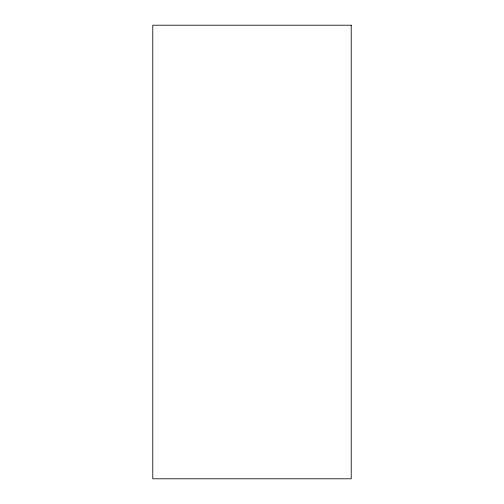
<?xml version="1.0" encoding="UTF-8"?>
<svg xmlns="http://www.w3.org/2000/svg" width="504" height="504" viewBox="0 0 504 504"><rect width="100%" height="100%" fill="white"/><g stroke="black" fill="none" stroke-linecap="round" stroke-linejoin="round"><path stroke-width="0.76" d="M351.225 25.2L152.775 25.2L152.775 478.8L351.225 478.8L351.225 25.2"/></g></svg>
